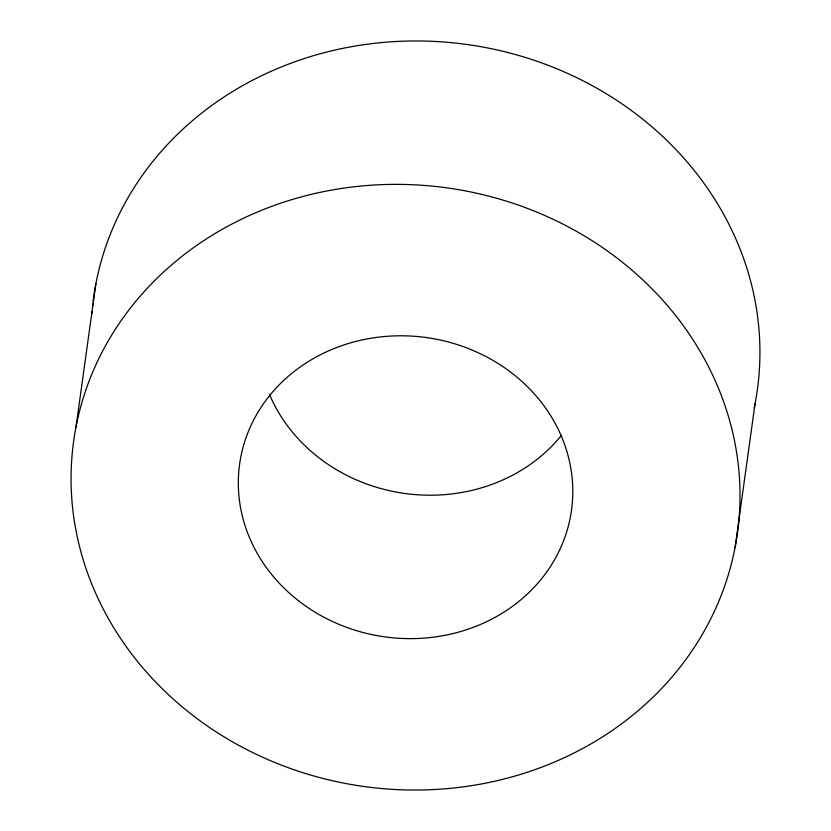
<?xml version="1.0" encoding="UTF-8"?>
<svg xmlns="http://www.w3.org/2000/svg" width="831" height="831" viewBox="0 0 831 831"><rect width="100%" height="100%" fill="white"/><g stroke="black" fill="none" stroke-linecap="round" stroke-linejoin="round"><path stroke-width="1.25" d="M75.985 427.103L95.887 283.693M735.113 547.307A335.07 302.172 7.9 0 0 290.237 200.105A335.07 302.172 7.9 0 0 191.296 714.193A335.07 302.172 7.9 0 0 735.113 547.307L755.015 403.897M93.082 301.331A335.07 302.172 7.9 0 1 474.896 45.674A335.07 302.172 7.9 0 1 754.268 407.647M91.794 314.045A335.07 302.172 7.9 0 1 92.012 311.5M92.501 306.41A335.07 302.172 7.9 0 1 92.781 303.876M561.413 435.402A167.53 151.086 7.9 0 1 404.333 493.406A167.53 151.086 7.9 0 1 269.431 394.31M298.422 600.699A167.53 151.086 7.9 0 0 570.336 517.256A167.53 151.086 7.9 0 0 347.898 343.66A167.53 151.086 7.9 0 0 298.422 600.699"/></g></svg>
